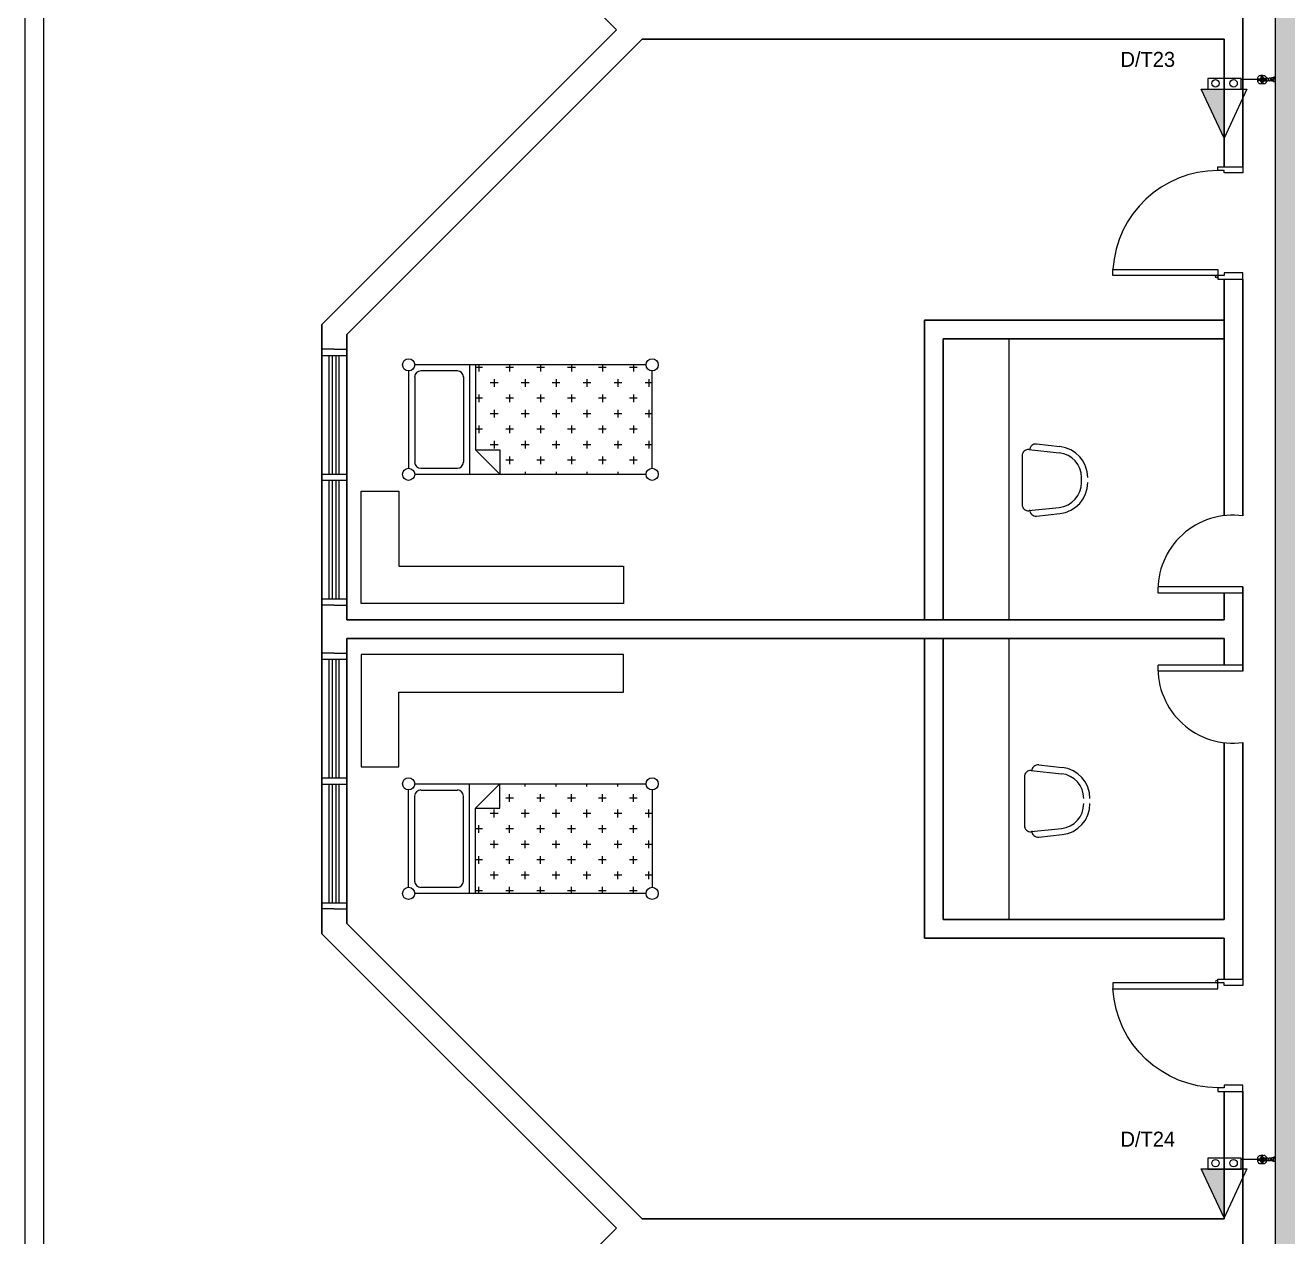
# Model space of a CAD drawing. Extents: x -3700 to 3801, y 313 to 399.
# Drawn here: x 5.32 to 15.43, y 348.53 to 358.24 of the extents above; entities that cross this region are included whole.
import ezdxf
from ezdxf.enums import TextEntityAlignment as Align

# ---------------------------------------------------------------- set-up
doc = ezdxf.new("R2010")
doc.units = 0
doc.header["$LTSCALE"] = 0.15
doc.linetypes.add('CONTINOUS', pattern=[0])
doc.layers.get('0').update_dxf_attribs({"color": 252})
for name, color, linetype, lineweight in [('0 LEGEND', 140, 'Continuous', 0), ('anal', 252, 'Continuous', 20), ('DOOR', 252, 'Continuous', 20), ('EL-PULL BOX-50', 3, 'Continuous', 0), ('FUR', 252, 'Continuous', 9), ('sofa', 252, 'Continuous', 9), ('T-STRUCTURED', 7, 'Continuous', 0), ('TMG-LC-ACCEORISE', 1, 'Continuous', 0), ('wall', 252, 'Continuous', 30)]:
    doc.layers.add(name, color=color, linetype=linetype, lineweight=lineweight)
for name, color, linetype in [('0 sockets', 252, 'Continuous'), ('0 sound', 252, 'Continuous'), ('AUTOINCR', 7, 'Continuous'), ('CPTOOLS-TRAY', 1, 'Continuous')]:
    doc.layers.add(name, color=color, linetype=linetype)

# ---------------------------------------------------------------- blocks, each defined once
blk = doc.blocks.new('D90')
at = {"layer": 'DOOR'}
for points in [[(0.03, 0.2), (0.03, 1.04), (0.078, 1.04), (0.078, 0.2)], [(0.03, 0.2), (0, 0.2), (0, 0), (0.05, 0), (0.05, 0.15), (0.03, 0.15)], [(0.87, 0.2), (0.9, 0.2), (0.9, 0), (0.85, 0), (0.85, 0.15), (0.87, 0.15)]]:
    blk.add_lwpolyline(points, close=True, dxfattribs=at)
blk.add_circle((0.02, 0.21), 0.01, dxfattribs=at)
blk.add_arc((0.025, 0.197), 0.845, 0.2218, 86.3889, dxfattribs=at)
blk = doc.blocks.new('ARCH')
at = {"layer": 'anal'}
for p, q in [((5.325, 326.925), (5.325, 377.4)), ((5.475, 327.075), (5.475, 368.325)), ((7.8, 355.642), (7.7, 355.642)), ((7.7, 355.592), (7.9, 355.592)), ((7.76, 354.642), (7.76, 355.592)), ((7.785, 354.642), (7.785, 355.592)), ((7.8, 355.642), (7.9, 355.642)), ((7.8, 355.592), (7.9, 355.592)), ((7.815, 354.642), (7.815, 355.592)), ((7.84, 354.642), (7.84, 355.592)), ((7.7, 354.642), (7.9, 354.642)), ((7.7, 354.592), (7.9, 354.592)), ((7.76, 353.642), (7.76, 354.592)), ((7.785, 353.642), (7.785, 354.592)), ((7.815, 353.642), (7.815, 354.592)), ((7.84, 353.642), (7.84, 354.592)), ((7.9, 354.642), (7.9, 354.592)), ((7.7, 353.642), (7.9, 353.642)), ((7.8, 353.642), (7.9, 353.642)), ((7.8, 353.592), (7.7, 353.592)), ((7.8, 353.592), (7.9, 353.592)), ((7.8, 353.208), (7.7, 353.208)), ((7.7, 353.158), (7.9, 353.158)), ((7.76, 352.208), (7.76, 353.158)), ((7.785, 352.208), (7.785, 353.158)), ((7.8, 353.208), (7.9, 353.208)), ((7.8, 353.158), (7.9, 353.158)), ((7.815, 352.208), (7.815, 353.158)), ((7.84, 352.208), (7.84, 353.158)), ((7.7, 352.208), (7.9, 352.208)), ((7.7, 352.158), (7.9, 352.158)), ((7.76, 351.208), (7.76, 352.158)), ((7.785, 351.208), (7.785, 352.158)), ((7.815, 351.208), (7.815, 352.158)), ((7.84, 351.208), (7.84, 352.158)), ((7.9, 352.208), (7.9, 352.158)), ((7.7, 351.208), (7.9, 351.208)), ((7.8, 351.158), (7.7, 351.158)), ((7.8, 351.208), (7.9, 351.208)), ((7.8, 351.158), (7.9, 351.158))]:
    blk.add_line(p, q, dxfattribs=at)
at = {"layer": 'FUR'}
for p, q in [((13.2, 355.725), (13.2, 353.475)), ((13.423, 354.883), (13.61, 354.863)), ((13.308, 354.789), (13.308, 354.398)), ((13.362, 354.839), (13.604, 354.813)), ((13.783, 354.574), (13.783, 354.614)), ((8.016, 354.504), (8.316, 354.504)), ((8.016, 353.604), (8.016, 354.504)), ((8.316, 354.504), (8.316, 353.904)), ((13.362, 354.349), (13.604, 354.375)), ((13.423, 354.305), (13.61, 354.325)), ((8.316, 353.904), (10.116, 353.904)), ((10.116, 353.904), (10.116, 353.604)), ((10.116, 353.604), (8.016, 353.604)), ((13.2, 353.325), (13.2, 351.075)), ((8.016, 353.196), (8.016, 352.296)), ((10.116, 353.196), (8.016, 353.196)), ((10.116, 352.896), (10.116, 353.196)), ((8.316, 352.296), (8.316, 352.896)), ((8.316, 352.896), (10.116, 352.896)), ((8.016, 352.296), (8.316, 352.296)), ((13.38, 352.268), (13.622, 352.242)), ((13.441, 352.312), (13.628, 352.292)), ((13.326, 352.218), (13.326, 351.827)), ((13.38, 351.778), (13.622, 351.804)), ((13.441, 351.734), (13.628, 351.754))]:
    blk.add_line(p, q, dxfattribs=at)
for centre, radius, start, end in [((13.418, 354.833), 0.05, 83.857, 180), ((13.583, 354.614), 0.25, 0, 83.857), ((13.358, 354.789), 0.05, 85.0303, 180), ((13.583, 354.614), 0.2, 0, 83.857), ((13.583, 354.574), 0.2, 276.143, 0), ((13.583, 354.574), 0.25, 276.143, 0), ((13.358, 354.398), 0.05, 180, 274.9697), ((13.418, 354.355), 0.05, 180, 276.143), ((13.376, 352.218), 0.05, 85.0303, 180), ((13.435, 352.262), 0.05, 83.857, 180), ((13.601, 352.043), 0.2, 0, 83.857), ((13.601, 352.043), 0.25, 0, 83.857), ((13.601, 352.002), 0.2, 276.143, 0), ((13.601, 352.002), 0.25, 276.143, 0), ((13.376, 351.827), 0.05, 180, 274.9697), ((13.435, 351.784), 0.05, 180, 276.143)]:
    blk.add_arc(centre, radius, start, end, dxfattribs=at)
at = {"layer": 'sofa'}
for p, q in [((8.395, 355.469), (8.395, 354.689)), ((10.296, 355.517), (8.444, 355.517)), ((8.785, 355.469), (8.492, 355.469)), ((8.882, 355.517), (8.882, 354.64)), ((8.931, 355.517), (8.931, 354.835)), ((8.987, 355.496), (8.931, 355.496)), ((8.956, 355.517), (8.956, 355.465)), ((9.235, 355.496), (9.173, 355.496)), ((9.204, 355.517), (9.204, 355.465)), ((9.483, 355.496), (9.421, 355.496)), ((9.452, 355.517), (9.452, 355.465)), ((9.73, 355.496), (9.668, 355.496)), ((9.699, 355.517), (9.699, 355.465)), ((9.978, 355.496), (9.916, 355.496)), ((9.947, 355.517), (9.947, 355.465)), ((10.226, 355.496), (10.164, 355.496)), ((10.195, 355.517), (10.195, 355.465)), ((10.345, 354.689), (10.345, 355.469)), ((8.444, 355.42), (8.444, 354.737)), ((8.834, 355.42), (8.834, 354.737)), ((9.111, 355.372), (9.049, 355.372)), ((9.08, 355.403), (9.08, 355.341)), ((9.359, 355.372), (9.297, 355.372)), ((9.328, 355.403), (9.328, 355.341)), ((9.606, 355.372), (9.545, 355.372)), ((9.576, 355.403), (9.576, 355.341)), ((9.854, 355.372), (9.792, 355.372)), ((9.823, 355.403), (9.823, 355.341)), ((10.102, 355.372), (10.04, 355.372)), ((10.071, 355.403), (10.071, 355.341)), ((10.345, 355.372), (10.288, 355.372)), ((10.318, 355.403), (10.318, 355.341)), ((8.956, 355.28), (8.956, 355.218)), ((9.204, 355.28), (9.204, 355.218)), ((9.452, 355.28), (9.452, 355.218)), ((9.699, 355.28), (9.699, 355.218)), ((9.947, 355.28), (9.947, 355.218)), ((10.195, 355.28), (10.195, 355.218)), ((8.987, 355.249), (8.931, 355.249)), ((9.08, 355.156), (9.08, 355.094)), ((9.235, 355.249), (9.173, 355.249)), ((9.328, 355.156), (9.328, 355.094)), ((9.483, 355.249), (9.421, 355.249)), ((9.576, 355.156), (9.576, 355.094)), ((9.73, 355.249), (9.668, 355.249)), ((9.823, 355.156), (9.823, 355.094)), ((9.978, 355.249), (9.916, 355.249)), ((10.071, 355.156), (10.071, 355.094)), ((10.226, 355.249), (10.164, 355.249)), ((10.318, 355.156), (10.318, 355.094)), ((9.111, 355.125), (9.049, 355.125)), ((9.359, 355.125), (9.297, 355.125)), ((9.606, 355.125), (9.545, 355.125)), ((9.854, 355.125), (9.792, 355.125)), ((10.102, 355.125), (10.04, 355.125)), ((10.345, 355.125), (10.288, 355.125)), ((8.987, 355.001), (8.931, 355.001)), ((8.956, 355.032), (8.956, 354.97)), ((9.235, 355.001), (9.173, 355.001)), ((9.204, 355.032), (9.204, 354.97)), ((9.483, 355.001), (9.421, 355.001)), ((9.452, 355.032), (9.452, 354.97)), ((9.73, 355.001), (9.668, 355.001)), ((9.699, 355.032), (9.699, 354.97)), ((9.978, 355.001), (9.916, 355.001)), ((9.947, 355.032), (9.947, 354.97)), ((10.226, 355.001), (10.164, 355.001)), ((10.195, 355.032), (10.195, 354.97)), ((9.111, 354.877), (9.049, 354.877)), ((9.08, 354.908), (9.08, 354.846)), ((9.359, 354.877), (9.297, 354.877)), ((9.328, 354.908), (9.328, 354.846)), ((9.606, 354.877), (9.545, 354.877)), ((9.576, 354.908), (9.576, 354.846)), ((9.854, 354.877), (9.792, 354.877)), ((9.823, 354.908), (9.823, 354.846)), ((10.102, 354.877), (10.04, 354.877)), ((10.071, 354.908), (10.071, 354.846)), ((10.345, 354.877), (10.288, 354.877)), ((10.318, 354.908), (10.318, 354.846)), ((8.931, 354.835), (9.126, 354.835)), ((9.126, 354.64), (8.931, 354.835)), ((9.126, 354.835), (9.126, 354.64)), ((9.235, 354.753), (9.173, 354.753)), ((9.204, 354.784), (9.204, 354.722)), ((9.483, 354.753), (9.421, 354.753)), ((9.452, 354.784), (9.452, 354.722)), ((9.73, 354.753), (9.668, 354.753)), ((9.699, 354.784), (9.699, 354.722)), ((9.978, 354.753), (9.916, 354.753)), ((9.947, 354.784), (9.947, 354.722)), ((10.226, 354.753), (10.164, 354.753)), ((10.195, 354.784), (10.195, 354.722)), ((8.492, 354.689), (8.785, 354.689)), ((9.328, 354.66), (9.328, 354.64)), ((9.576, 354.66), (9.576, 354.64)), ((9.823, 354.66), (9.823, 354.64)), ((10.071, 354.66), (10.071, 354.64)), ((8.444, 354.64), (10.296, 354.64)), ((15.075, 353.738), (14.396, 353.738)), ((15.075, 353.688), (14.396, 353.688)), ((15.075, 353.112), (14.396, 353.112)), ((15.075, 353.062), (14.396, 353.062)), ((8.444, 352.16), (10.296, 352.16)), ((8.882, 351.283), (8.882, 352.16)), ((9.126, 352.16), (8.931, 351.965)), ((9.126, 351.965), (9.126, 352.16)), ((9.328, 352.14), (9.328, 352.16)), ((9.576, 352.14), (9.576, 352.16)), ((9.823, 352.14), (9.823, 352.16)), ((10.071, 352.14), (10.071, 352.16)), ((8.395, 351.331), (8.395, 352.111)), ((8.444, 351.38), (8.444, 352.063)), ((8.492, 352.111), (8.785, 352.111)), ((8.834, 351.38), (8.834, 352.063)), ((9.235, 352.047), (9.173, 352.047)), ((9.204, 352.016), (9.204, 352.078)), ((9.483, 352.047), (9.421, 352.047)), ((9.452, 352.016), (9.452, 352.078)), ((9.73, 352.047), (9.668, 352.047)), ((9.699, 352.016), (9.699, 352.078)), ((9.978, 352.047), (9.916, 352.047)), ((9.947, 352.016), (9.947, 352.078)), ((10.226, 352.047), (10.164, 352.047)), ((10.195, 352.016), (10.195, 352.078)), ((10.345, 352.111), (10.345, 351.331)), ((8.931, 351.965), (9.126, 351.965)), ((8.931, 351.283), (8.931, 351.965)), ((9.111, 351.923), (9.049, 351.923)), ((9.08, 351.892), (9.08, 351.954)), ((9.359, 351.923), (9.297, 351.923)), ((9.328, 351.892), (9.328, 351.954)), ((9.606, 351.923), (9.545, 351.923)), ((9.576, 351.892), (9.576, 351.954)), ((9.854, 351.923), (9.792, 351.923)), ((9.823, 351.892), (9.823, 351.954)), ((10.102, 351.923), (10.04, 351.923)), ((10.071, 351.892), (10.071, 351.954)), ((10.345, 351.923), (10.288, 351.923)), ((10.318, 351.892), (10.318, 351.954)), ((8.956, 351.768), (8.956, 351.83)), ((9.204, 351.768), (9.204, 351.83)), ((9.452, 351.768), (9.452, 351.83)), ((9.699, 351.768), (9.699, 351.83)), ((9.947, 351.768), (9.947, 351.83)), ((10.195, 351.768), (10.195, 351.83)), ((8.987, 351.799), (8.931, 351.799)), ((9.235, 351.799), (9.173, 351.799)), ((9.483, 351.799), (9.421, 351.799)), ((9.73, 351.799), (9.668, 351.799)), ((9.978, 351.799), (9.916, 351.799)), ((10.226, 351.799), (10.164, 351.799)), ((9.111, 351.675), (9.049, 351.675)), ((9.08, 351.644), (9.08, 351.706)), ((9.359, 351.675), (9.297, 351.675)), ((9.328, 351.644), (9.328, 351.706)), ((9.606, 351.675), (9.545, 351.675)), ((9.576, 351.644), (9.576, 351.706)), ((9.854, 351.675), (9.792, 351.675)), ((9.823, 351.644), (9.823, 351.706)), ((10.102, 351.675), (10.04, 351.675)), ((10.071, 351.644), (10.071, 351.706)), ((10.345, 351.675), (10.288, 351.675)), ((10.318, 351.644), (10.318, 351.706)), ((8.987, 351.551), (8.931, 351.551)), ((8.956, 351.52), (8.956, 351.582)), ((9.235, 351.551), (9.173, 351.551)), ((9.204, 351.52), (9.204, 351.582)), ((9.483, 351.551), (9.421, 351.551)), ((9.452, 351.52), (9.452, 351.582)), ((9.73, 351.551), (9.668, 351.551)), ((9.699, 351.52), (9.699, 351.582)), ((9.978, 351.551), (9.916, 351.551)), ((9.947, 351.52), (9.947, 351.582)), ((10.226, 351.551), (10.164, 351.551)), ((10.195, 351.52), (10.195, 351.582)), ((9.111, 351.428), (9.049, 351.428)), ((9.08, 351.397), (9.08, 351.459)), ((9.359, 351.428), (9.297, 351.428)), ((9.328, 351.397), (9.328, 351.459)), ((9.606, 351.428), (9.545, 351.428)), ((9.576, 351.397), (9.576, 351.459)), ((9.854, 351.428), (9.792, 351.428)), ((9.823, 351.397), (9.823, 351.459)), ((10.102, 351.428), (10.04, 351.428)), ((10.071, 351.397), (10.071, 351.459)), ((10.345, 351.428), (10.288, 351.428)), ((10.318, 351.397), (10.318, 351.459)), ((8.785, 351.331), (8.492, 351.331)), ((8.956, 351.283), (8.956, 351.335)), ((9.204, 351.283), (9.204, 351.335)), ((9.452, 351.283), (9.452, 351.335)), ((9.699, 351.283), (9.699, 351.335)), ((9.947, 351.283), (9.947, 351.335)), ((10.195, 351.283), (10.195, 351.335)), ((10.296, 351.283), (8.444, 351.283)), ((8.987, 351.304), (8.931, 351.304)), ((9.235, 351.304), (9.173, 351.304)), ((9.483, 351.304), (9.421, 351.304)), ((9.73, 351.304), (9.668, 351.304)), ((9.978, 351.304), (9.916, 351.304)), ((10.226, 351.304), (10.164, 351.304))]:
    blk.add_line(p, q, dxfattribs=at)
for centre, radius in [((8.395, 355.517), 0.0488), ((10.345, 355.517), 0.0488), ((8.395, 354.64), 0.0487), ((10.345, 354.64), 0.0488), ((8.395, 352.16), 0.0487), ((10.345, 352.16), 0.0488), ((8.395, 351.283), 0.0488), ((10.345, 351.283), 0.0488)]:
    blk.add_circle(centre, radius, dxfattribs=at)
for centre, radius, start, end in [((8.492, 355.42), 0.0488, 90, 180), ((8.785, 355.42), 0.0488, 0, 90), ((8.492, 354.737), 0.0488, 180, 270), ((8.785, 354.737), 0.0488, 270, 0), ((14.995, 353.713), 0.6, 82.3461, 182.388), ((14.995, 353.087), 0.6, 177.612, 277.6539), ((8.492, 352.063), 0.0488, 90, 180), ((8.785, 352.063), 0.0488, 0, 90), ((8.492, 351.38), 0.0488, 180, 270), ((8.785, 351.38), 0.0488, 270, 0)]:
    blk.add_arc(centre, radius, start, end, dxfattribs=at)
at = {"layer": 'wall'}
for p, q in [((15.075, 360.675), (15.075, 357.104)), ((10.059, 358.2), (7.7, 360.559)), ((7.7, 355.841), (10.059, 358.2)), ((7.9, 355.759), (10.266, 358.125)), ((10.266, 358.125), (14.925, 358.125)), ((14.925, 358.125), (14.925, 357.104)), ((14.925, 356.204), (14.925, 354.309)), ((15.075, 356.204), (15.075, 354.307)), ((14.925, 355.875), (12.525, 355.875)), ((12.525, 355.875), (12.525, 353.475)), ((7.7, 350.959), (7.7, 355.841)), ((7.9, 353.475), (7.9, 355.759)), ((14.925, 355.725), (12.675, 355.725)), ((12.675, 355.725), (12.675, 353.475)), ((14.925, 353.688), (14.925, 353.475)), ((15.075, 353.738), (15.075, 353.062)), ((14.925, 353.475), (7.9, 353.475)), ((7.9, 351.041), (7.9, 353.325)), ((14.925, 353.325), (7.9, 353.325)), ((12.525, 353.325), (12.525, 350.925)), ((12.675, 353.325), (12.675, 351.075)), ((14.925, 353.325), (14.925, 353.112)), ((14.925, 352.491), (14.925, 351.075)), ((15.075, 352.493), (15.075, 350.596)), ((10.266, 348.675), (7.9, 351.041)), ((12.675, 351.075), (14.925, 351.075)), ((10.059, 348.6), (7.7, 350.959)), ((12.525, 350.925), (14.925, 350.925)), ((14.925, 350.925), (14.925, 350.596)), ((14.925, 349.696), (14.925, 348.675)), ((15.075, 349.696), (15.075, 343.976)), ((7.7, 346.241), (10.059, 348.6)), ((10.266, 348.675), (14.925, 348.675))]:
    blk.add_line(p, q, dxfattribs=at)
at = {"layer": 'DOOR', "rotation": 90}
blk.add_blockref('D90', (15.075, 356.204), dxfattribs=at)
at = {"layer": 'DOOR', "xscale": -1, "rotation": 90}
blk.add_blockref('D90', (15.075, 350.596), dxfattribs=at)
blk = doc.blocks.new('DAR-DB112-B1-TI0003_dwg__U74-18406553-LEGEND')
at = {"layer": 'T-STRUCTURED'}
blk.add_hatch(color=256, dxfattribs=at).paths.add_polyline_path([(0, 0), (0, 294.7), (-137.5, 294.7)])
blk.add_line((0, 294.7), (0, 0), dxfattribs=at)
at = {"layer": 'T-STRUCTURED', "flags": 128}
blk.add_lwpolyline([(137.5, 294.7), (0, 0), (-137.5, 294.7)], close=True, dxfattribs=at)
blk = doc.blocks.new('data and tele')
h = blk.add_hatch()
h.set_pattern_fill('ANGLE', color=3)
h.set_pattern_definition([(0, (0, 0), (0, 6.985), [5.08, -1.905]), (90, (0, 0), (-6.985, 4e-16), [5.08, -1.905])])
h.paths.add_polyline_path([(0.106, 0.047, 1), (0.046, 0.047, 1)])
at = {"color": 3}
blk.add_lwpolyline([(-0.129, 0), (0.136, 0), (0.136, 0.086), (-0.129, 0.086)], close=True, dxfattribs=at)
for centre in [(-0.069, 0.047), (0.076, 0.047)]:
    blk.add_circle(centre, 0.03, dxfattribs=at)
at = {"xscale": 0.001331826653845942, "yscale": 0.001331826653845942, "zscale": 0.001331826653845942}
blk.add_blockref('DAR-DB112-B1-TI0003_dwg__U74-18406553-LEGEND', (0, -0.392), dxfattribs=at)
blk = doc.blocks.new('*U152')
at = {"layer": 'CPTOOLS-TRAY'}
h = blk.add_hatch(color=0, dxfattribs=at)
h.dxf.hatch_style = 1
h.paths.add_polyline_path([(0.1, 28.481), (-0.1, 28.481), (-0.1, 0), (0.1, 0)])
at = {"layer": 'CPTOOLS-TRAY', "color": 0}
blk.add_lwpolyline([(0.1, 28.481), (-0.1, 28.481), (-0.1, 0), (0.1, 0)], close=True, dxfattribs=at)
blk = doc.blocks.new('X4I0P7S6Y6')
at = {"layer": '0 sound', "color": 0, "rotation": 180}
blk.add_blockref('*U152', (15.435, 369.243), dxfattribs=at)
blk = doc.blocks.new('JUNCTION BOX 2')
at = {"layer": 'TMG-LC-ACCEORISE', "color": 1, "ltscale": 0.4}
blk.add_lwpolyline([(-27, -85), (27, -85, 0.198912), (40, -79), (54, -66, 0.198912), (59, -53), (59, 2, 0.198912), (54, 15), (40, 28, 0.198912), (27, 34), (-27, 34, 0.198912), (-40, 28), (-54, 15, 0.198912), (-60, 2), (-60, -25), (-60, -53, 0.198912), (-54, -66), (-40, -79, 0.198912)], format="xyb", close=True, dxfattribs=at)
for points in [[(-14, 34), (12, 34), (12, 20), (-14, 20)], [(-60, -12), (-60, -39), (-45, -39), (-45, -12)], [(-14, -85), (12, -85), (12, -71), (-14, -71)], [(59, -12), (59, -39), (45, -39), (45, -12)]]:
    blk.add_lwpolyline(points, close=True, dxfattribs=at)
at = {"layer": 'TMG-LC-ACCEORISE', "color": 1}
for points in [[(0, 7), (0, -58)], [(-32, -25), (32, -25)]]:
    blk.add_lwpolyline(points, dxfattribs=at)
blk.add_circle((0, -25), 32.2, dxfattribs=at)
blk = doc.blocks.new('EMT CON. ADAPTER')
at = {"linetype": 'CONTINOUS'}
for points in [[(-60, 25), (-60, -25), (-30, -25), (-30, 25)], [(0, 35), (-30, 35), (-30, -35), (0, -35)]]:
    blk.add_lwpolyline(points, close=True, dxfattribs=at)
blk = doc.blocks.new('WERG')
at = {"layer": '0 LEGEND', "color": 1, "ltscale": 0.05}
for p, q in [((-43, 16), (-43, -16)), ((-27, 26), (-33, 26)), ((-17, 17), (0, 17)), ((-17, -16), (-17, 16)), ((-33, -26), (-27, -26)), ((-17, -17), (0, -17))]:
    blk.add_line(p, q, dxfattribs=at)
for centre, start, end in [((-33, 16), 90.0002, 180.0002), ((-27, 16), 0.0002, 90.0002), ((-33, -16), 180.0002, 270.0002), ((-27, -16), 270.0002, 0.0002)]:
    blk.add_arc(centre, 10, start, end, dxfattribs=at)
blk = doc.blocks.new('*U175')
at = {"layer": '0 LEGEND', "ltscale": 0.05}
for p in [(-189, 0), (-146, 0), (-103, 0), (-60, 0)]:
    blk.add_blockref('WERG', p, dxfattribs=at)
at = {"layer": '0 LEGEND', "ltscale": 0.05, "xscale": -1, "rotation": 180}
blk.add_blockref('EMT CON. ADAPTER', (0, 0), dxfattribs=at)
blk = doc.blocks.new('S1')
at = {"layer": 'EL-PULL BOX-50', "extrusion": (0.013846, 0.000486541, 0.999904), "xscale": -0.0005741645735042099, "yscale": 0.0005741645735042092, "zscale": 0.0005741645735042062, "rotation": 272.0123928188969}
blk.add_blockref('JUNCTION BOX 2', (-0.091, -0.003, 0), dxfattribs=at)
at = {"layer": 'EL-PULL BOX-50', "xscale": -0.0004880398874785632, "yscale": 0.0004880398874785631, "zscale": 0.0004880398874785631, "rotation": 182.0125858119744}
blk.add_blockref('*U175', (0, 0), dxfattribs=at)
blk = doc.blocks.new('*U206')
at = {"layer": '0 sound', "color": 3}
blk.add_blockref('data and tele', (14.925, 349.075), dxfattribs=at)
blk = doc.blocks.new('*U207')
at = {"layer": '0 sound', "color": 3}
blk.add_blockref('data and tele', (14.925, 357.725), dxfattribs=at)

msp = doc.modelspace()

# ---------------------------------------------------------------- linework, layer by layer
at = {"layer": '0 sockets', "color": 3}
for points in [[(15.061, 357.80501), (15.22168, 357.80501)], [(15.061, 349.1541), (15.22169, 349.1541)]]:
    msp.add_lwpolyline(points, dxfattribs=at)

# ---------------------------------------------------------------- block references
msp.add_blockref('ARCH', (0, 0), dxfattribs=at)
at = {"layer": '0 sound', "color": 1}
msp.add_blockref('X4I0P7S6Y6', (0, 0), dxfattribs=at)
at = {"layer": '0 sound', "color": 3}
for name, p in [('data and tele', (14.925, 357.725)), ('*U207', (0, 0)), ('S1', (15.33484, 357.80501)), ('data and tele', (14.925, 349.075)), ('*U206', (0, 0)), ('S1', (15.33484, 349.15436))]:
    msp.add_blockref(name, p, dxfattribs=at)

# ---------------------------------------------------------------- texts
at = {"layer": 'AUTOINCR', "color": 1}
for s, p in [('D/T23', (14.53255, 357.86813)), ('D/T24', (14.53255, 349.21813))]:
    msp.add_text(s, height=0.12, dxfattribs=at).set_placement(p, align=Align.BOTTOM_RIGHT)

doc.saveas('drawing.dxf')
